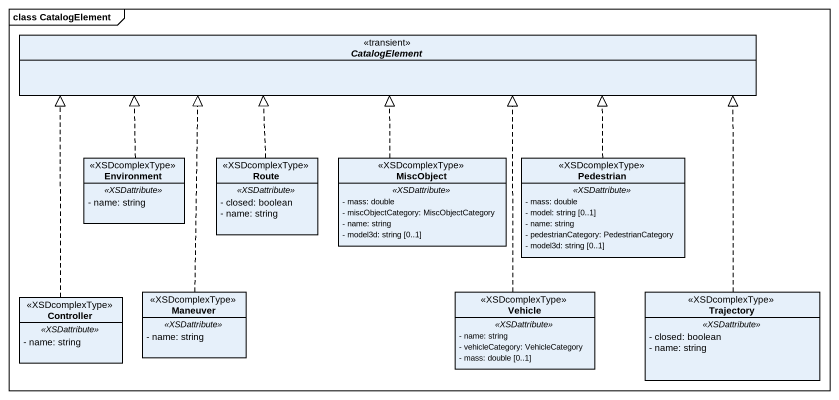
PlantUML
@startuml
mainframe class CatalogElement
hide circle
hide empty members
skinparam classAttributeIconSize 0
interface CatalogElement <<transient>>
class Environment <<XSDcomplexType>> {
  .. <<XSDattribute>> ..
  - name: string
}
class Route <<XSDcomplexType>> {
  .. <<XSDattribute>> ..
  - closed: boolean
  - name: string
}
class MiscObject <<XSDcomplexType>> {
  .. <<XSDattribute>> ..
  - mass: double
  - miscObjectCategory: MiscObjectCategory
  - name: string
  - model3d: string [0..1]
}
class Pedestrian <<XSDcomplexType>> {
  .. <<XSDattribute>> ..
  - mass: double
  - model: string [0..1]
  - name: string
  - pedestrianCategory: PedestrianCategory
  - model3d: string [0..1]
}
class Controller <<XSDcomplexType>> {
  .. <<XSDattribute>> ..
  - name: string
}
class Maneuver <<XSDcomplexType>> {
  .. <<XSDattribute>> ..
  - name: string
}
class Vehicle <<XSDcomplexType>> {
  .. <<XSDattribute>> ..
  - name: string
  - vehicleCategory: VehicleCategory
  - mass: double [0..1]
}
class Trajectory <<XSDcomplexType>> {
  .. <<XSDattribute>> ..
  - closed: boolean
  - name: string
}
Environment .right.|> CatalogElement
Route .up.|> CatalogElement
MiscObject .up.|> CatalogElement
Pedestrian .up.|> CatalogElement
Controller .up.|> CatalogElement
Maneuver .up.|> CatalogElement
Vehicle .up.|> CatalogElement
Trajectory .up.|> CatalogElement
@enduml
